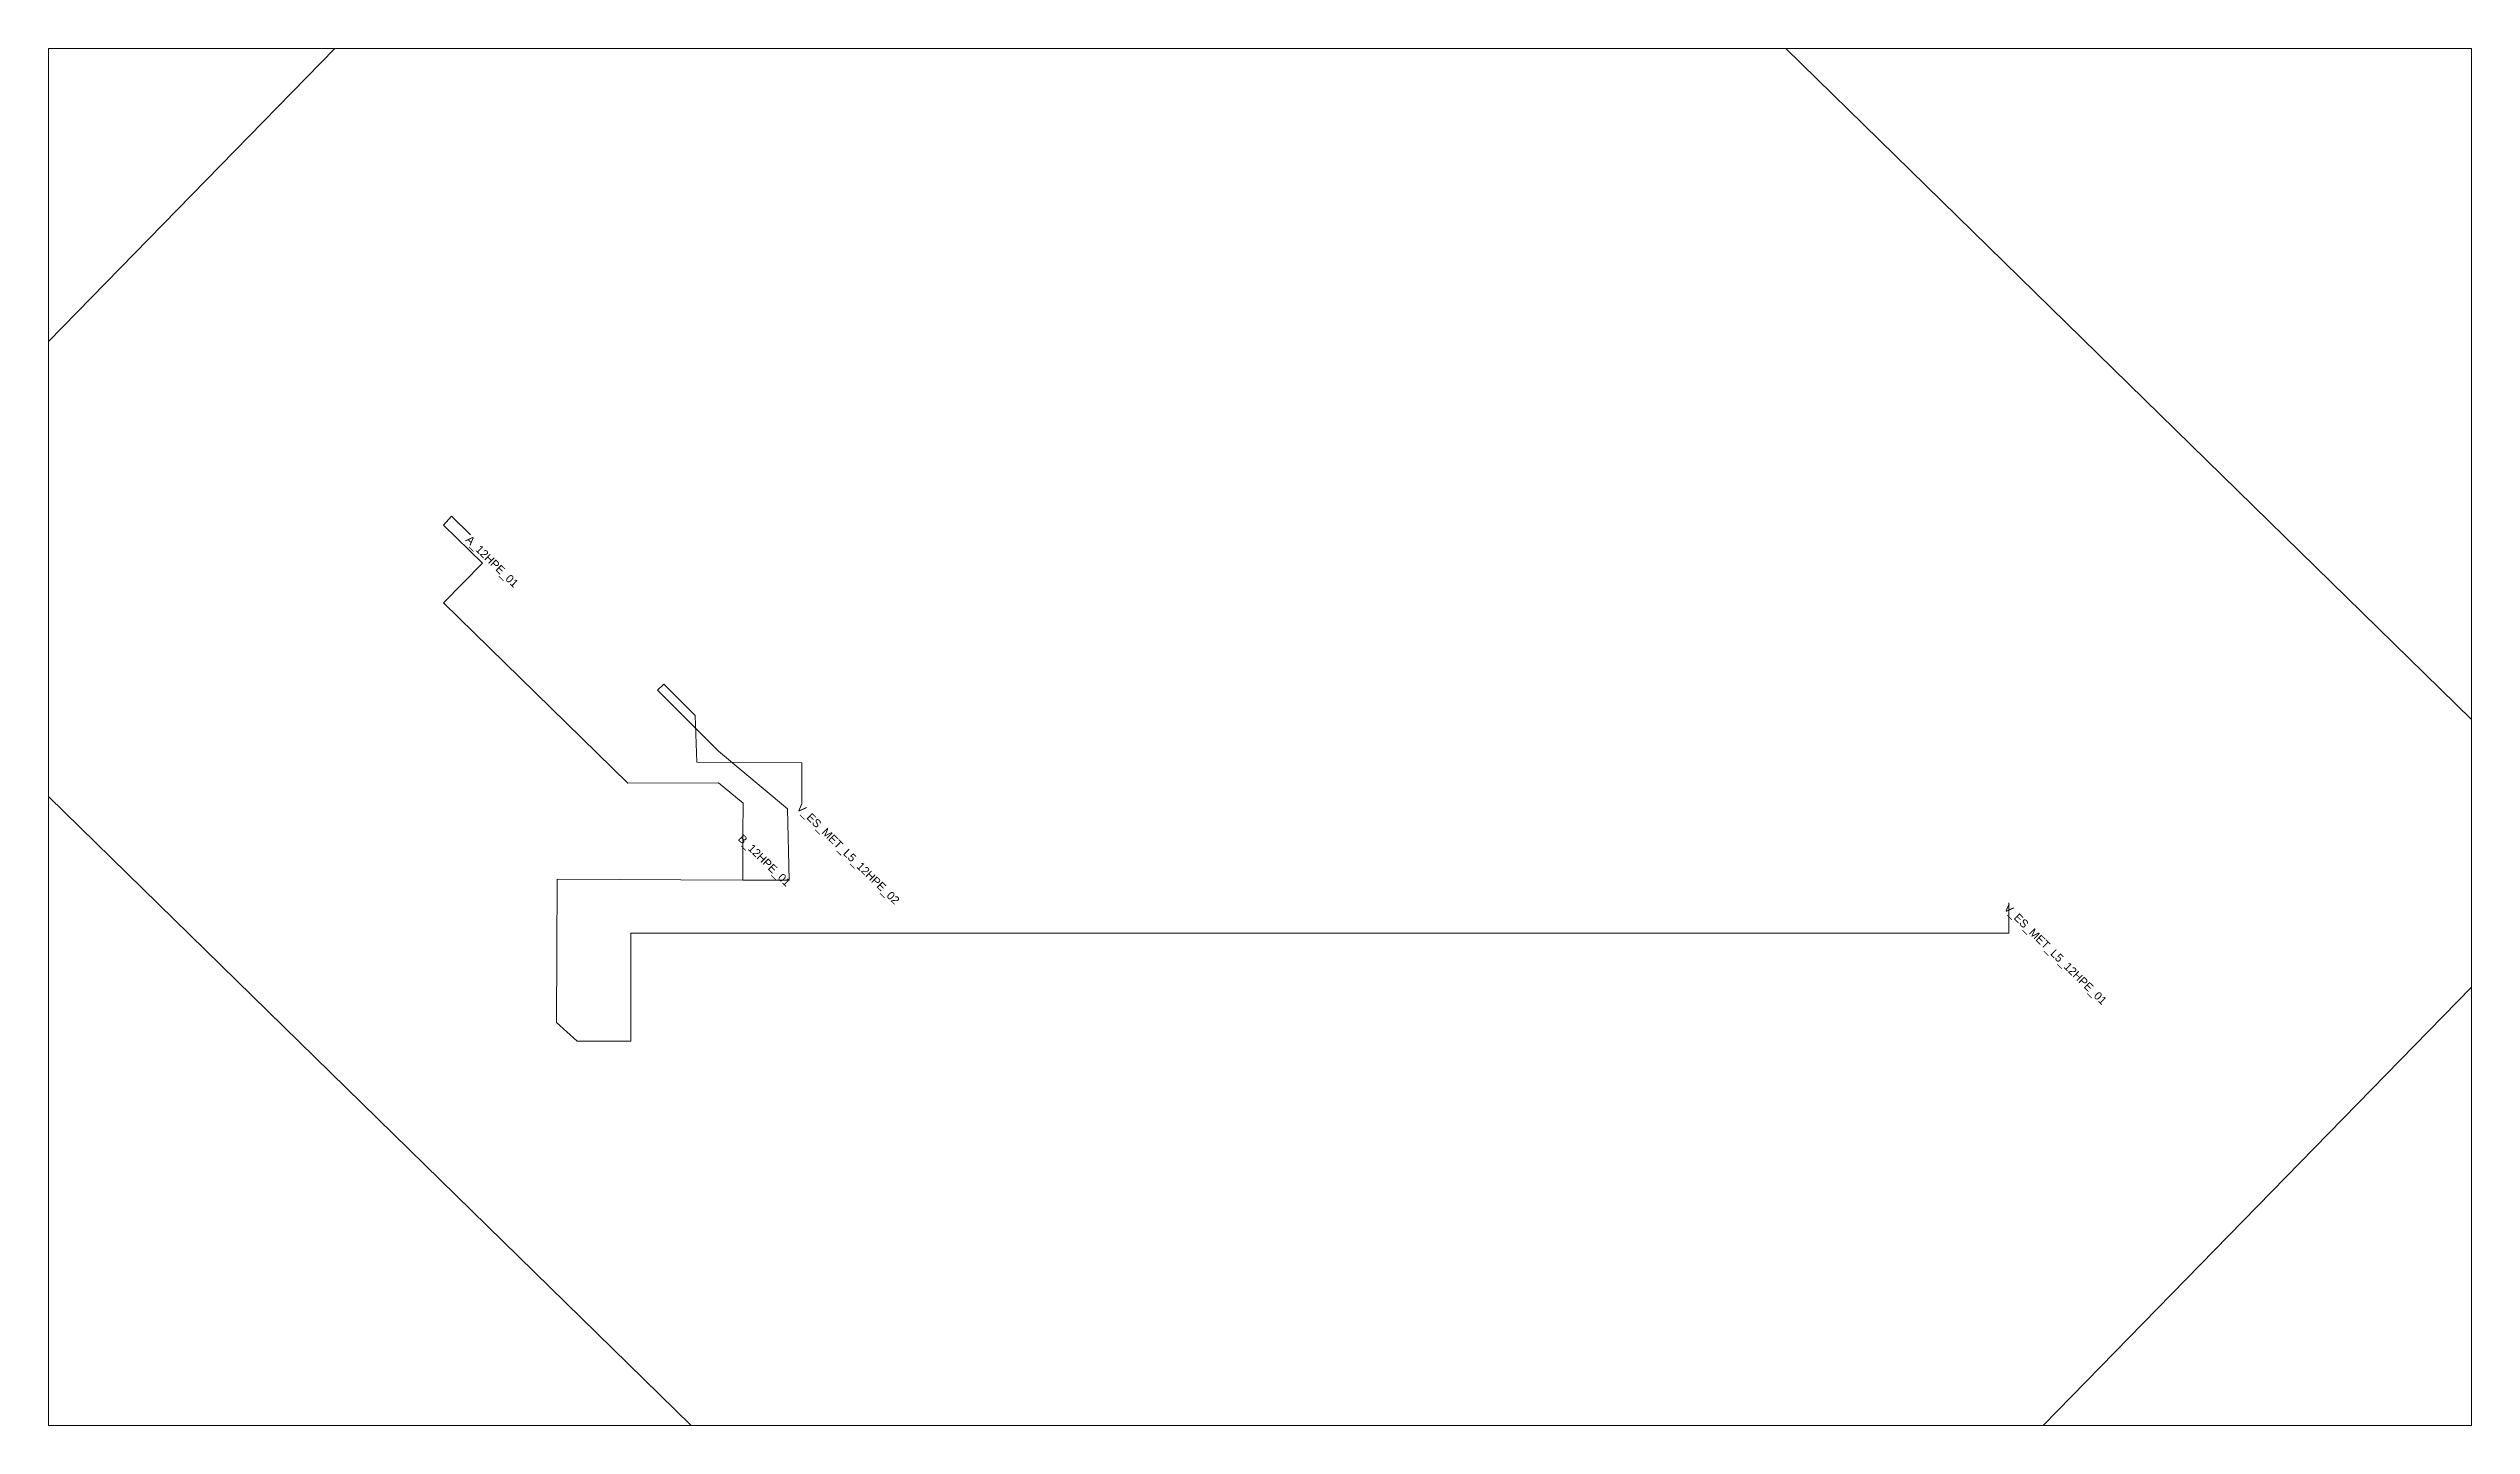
# Paper-space layout '-1' of a CAD drawing. Header units: metres. Extents: x 8775.544 to 8775.921, y 7440.867 to 7441.081.
# The model-space entities are those that its viewports show. They can reach past a viewport. Long polylines and large blocks are cut down to what shows.
import ezdxf

# ---------------------------------------------------------------- set-up
doc = ezdxf.new("R2010")
doc.units = ezdxf.units.M
doc.header["$MEASUREMENT"] = 0
for name, color, linetype, lineweight in [('01_A_AccesTren_t', 7, 'Continuous', 0), ('01_C_AccesExt_t', 7, 'Continuous', 0), ('01_I_Ascensor_l', 7, 'Continuous', 0), ('01_I_BarreraTarifaria_t', 7, 'Continuous', 0), ('01_I_Horitzontal_l', 7, 'Continuous', 0), ('01_I_RampaD_l', 7, 'Continuous', 0)]:
    doc.layers.add(name, color=color, linetype=linetype, lineweight=lineweight)
doc.styles.add('Style-Arial', font='arial.ttf')

# ---------------------------------------------------------------- blocks, each defined once
blk = doc.blocks.new('*U2')
for p, q in [((-67.852539, 54.351953, -0.00005), (-67.850539, 54.351953, -0.00005)), ((-67.852539, 54.351953, -0.00005), (-67.852539, 54.349953, -0.00005)), ((67.852555, 54.351953, -0.00005), (67.850555, 54.351953, -0.00005)), ((67.852555, 54.351953, -0.00005), (67.852555, 54.349953, -0.00005)), ((-67.852539, -54.351931, -0.00005), (-67.852539, -54.349931, -0.00005)), ((-67.852539, -54.351931, -0.00005), (-67.850539, -54.351931, -0.00005)), ((67.852555, -54.351931, -0.00005), (67.850555, -54.351931, -0.00005)), ((67.852555, -54.351931, -0.00005), (67.852555, -54.349931, -0.00005))]:
    blk.add_line(p, q)
at = {"elevation": -0.00005, "flags": 128}
blk.add_lwpolyline([(-67.852539, 54.351953), (67.852555, 54.351953), (67.852555, -54.351931), (-67.852539, -54.351931), (-67.852539, 54.351953)], dxfattribs=at)

msp = doc.modelspace()

# ---------------------------------------------------------------- linework, layer by layer
at = {"layer": '01_I_Ascensor_l'}
for p, q in [((428988.822966, 4582224.397655, -20), (428988.817141, 4582223.860345, -10)), ((428972.09903, 4582222.640004), (428972.131154, 4582221.890884, -10)), ((428998.755911, 4582204.700645, -10), (429000.495211, 4582204.782179, -20))]:
    msp.add_line(p, q, dxfattribs=at)
at = {"layer": '01_I_Horitzontal_l'}
for p, q in [((428972.09903, 4582222.640004), (428973.761551, 4582222.640004)), ((428998.843752, 4582221.195261, -10), (429000.858384, 4582219.126148, -10))]:
    msp.add_line(p, q, dxfattribs=at)
at = {"layer": '01_I_Horitzontal_l', "flags": 128}
for points, elevation in [([(429001.834696, 4582215.48159), (429059.411834, 4582271.782854), (429058.105202, 4582273.121724)], -20), ([(428988.822966, 4582224.397655), (428991.577427, 4582224.367794), (428993.686517, 4582222.373415), (428998.376583, 4582226.893946), (429000.106487, 4582225.124421)], -20), ([(429000.858384, 4582219.126148), (429002.927497, 4582221.14078), (428999.734915, 4582224.234128), (428994.169138, 4582223.806931), (428988.817141, 4582223.860345)], -10), ([(428972.131154, 4582221.890884), (428975.526043, 4582221.890884), (428975.526043, 4582218.436148), (428991.52902, 4582218.436148), (428995.545054, 4582222.399791), (428997.52373, 4582222.55098), (428998.843752, 4582221.195261)], -10), ([(429000.858384, 4582219.126148), (428992.561752, 4582211.117708), (428998.755911, 4582204.700645)], -10), ([(429000.495211, 4582204.782179), (429002.876242, 4582207.110448), (428998.182616, 4582211.910438)], -20)]:
    msp.add_lwpolyline(points, dxfattribs=dict(at, elevation=elevation))
at = {"layer": '01_I_RampaD_l'}
msp.add_line((428998.182616, 4582211.910438, -20), (429001.834696, 4582215.48159, -20), dxfattribs=at)

# ---------------------------------------------------------------- block references
msp.add_blockref('*U2', (429014.4603, 4582247.024, -19.99995))

# ---------------------------------------------------------------- texts
at = {"layer": '01_A_AccesTren_t', "char_height": 0.5, "attachment_point": 1, "line_spacing_factor": 1.2, "style": 'Style-Arial'}
for s, insert in [('V_ES_MET_L5_12HPE_01', (429058.105158, 4582273.121681, -20)), ('V_ES_MET_L5_12HPE_02', (429000.106487, 4582225.12442, -20))]:
    msp.add_mtext(s, dxfattribs=dict(at, insert=insert))
at = {"layer": '01_C_AccesExt_t', "insert": (428973.761551, 4582222.640004), "char_height": 0.5, "attachment_point": 1, "line_spacing_factor": 1.2, "style": 'Style-Arial'}
msp.add_mtext('A_12HPE_01', dxfattribs=at)
at = {"layer": '01_I_BarreraTarifaria_t', "insert": (428998.843752, 4582221.195261, -10), "char_height": 0.5, "attachment_point": 1, "line_spacing_factor": 1.2, "style": 'Style-Arial'}
msp.add_mtext('B_12HPE_01', dxfattribs=at)

psp = doc.layouts.new('-1')

# ---------------------------------------------------------------- viewports
at = {"layer": '01_I_RampaD_l', "color": 7, "linetype": 'Continuous', "lineweight": 0, "view_twist_angle": 315.64351}
psp.add_viewport(center=(8775.732608, 7440.974058), size=(0.376468, 0.213809), view_center_point=(3510293.043264, 2976389.623108), view_height=85.523444, dxfattribs=at)

doc.saveas('drawing.dxf')
